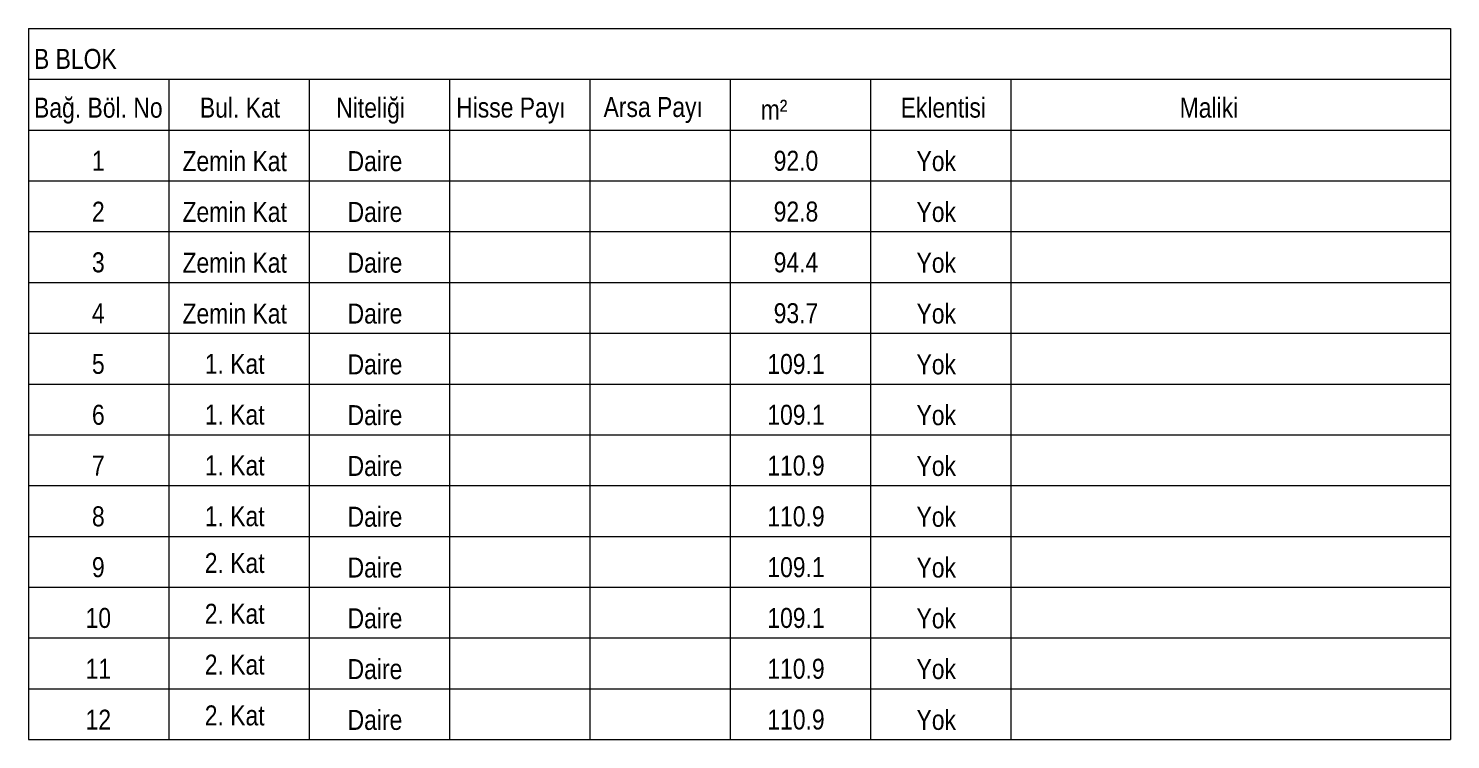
# Model space of a CAD drawing. Header units: millimetres. Extents: x 1852829 to 1882754, y -270850 to -231658.
# Drawn here: x 1866915 to 1869467, y -235662 to -234385 of the extents above; entities that cross this region are included whole.
import ezdxf
from ezdxf.enums import TextEntityAlignment as Align

# ---------------------------------------------------------------- set-up
doc = ezdxf.new("R2010")
doc.units = ezdxf.units.MM
doc.layers.add('a_görünüş_ince', color=8, linetype='Continuous', lineweight=20)
doc.layers.add('a_not_text', color=7, linetype='Continuous', lineweight=13)
doc.styles.get("Standard").update_dxf_attribs({"font": 'ARIALN.TTF'})

msp = doc.modelspace()

# ---------------------------------------------------------------- linework, layer by layer
at = {"layer": 'a_görünüş_ince'}
for p, q in [((1866915.3, -234384.8), (1866915.3, -235661.7)), ((1866915.3, -234384.8), (1869467, -234384.8)), ((1869467, -234384.8), (1869467, -235661.7)), ((1866915.3, -234476), (1869467, -234476)), ((1867167.1, -234476), (1867167.1, -235661.7)), ((1867418.9, -234476), (1867418.9, -235661.7)), ((1867418.9, -234476), (1867418.9, -235661.7)), ((1867670.7, -234476), (1867670.7, -235661.7)), ((1867670.7, -234476), (1867670.7, -235661.7)), ((1867922.4, -234476), (1867922.4, -235661.7)), ((1868174.2, -234476), (1868174.2, -235661.7)), ((1868426, -234476), (1868426, -235661.7)), ((1868677.8, -234476), (1868677.8, -235661.7)), ((1866915.3, -234567.2), (1869467, -234567.2)), ((1866915.3, -234658.4), (1869467, -234658.4)), ((1866915.3, -234749.6), (1869467, -234749.6)), ((1866915.3, -234840.8), (1869467, -234840.8)), ((1866915.3, -234932), (1869467, -234932)), ((1866915.3, -235023.3), (1869467, -235023.3)), ((1866915.3, -235114.5), (1869467, -235114.5)), ((1866915.3, -235205.7), (1869467, -235205.7)), ((1866915.3, -235296.9), (1869467, -235296.9)), ((1866915.3, -235388.1), (1869467, -235388.1)), ((1866915.3, -235479.3), (1869467, -235479.3)), ((1866915.3, -235570.5), (1869467, -235570.5)), ((1866915.3, -235661.7), (1869467, -235661.7))]:
    msp.add_line(p, q, dxfattribs=at)

# ---------------------------------------------------------------- texts
at = {"layer": 'a_not_text'}
for s, height, p in [('B BLOK', 35.88, (1866999.5, -234439.5)), ('Bağ. Böl. No', 35.876, (1867040.7, -234531.2)), ('Bul. Kat', 35.88, (1867294.9, -234526.3)), ('Niteliği', 35.88, (1867529.2, -234531.3)), ('Hisse Payı', 35.88, (1867781, -234531.3)), ('Arsa Payı', 35.88, (1868036.4, -234531.3)), ('m²', 35.88, (1868253.1, -234530.7)), ('Eklentisi', 35.88, (1868556.8, -234526.3)), ('Maliki', 35.88, (1869033.5, -234526.3)), ('1', 35.9, (1867040.7, -234622.4)), ('Zemin Kat', 35.88, (1867285.4, -234622.4)), ('Daire', 35.88, (1867537.1, -234622.4)), ('92.0', 35.88, (1868292.5, -234622.4)), ('Yok', 35.88, (1868544.2, -234622.4)), ('2', 35.9, (1867040.7, -234713.6)), ('Zemin Kat', 35.88, (1867285.4, -234713.6)), ('Daire', 35.88, (1867537.1, -234713.6)), ('92.8', 35.88, (1868292.5, -234713.6)), ('Yok', 35.88, (1868544.2, -234713.6)), ('3', 35.9, (1867040.7, -234804.8)), ('Zemin Kat', 35.88, (1867285.4, -234804.8)), ('Daire', 35.88, (1867537.1, -234804.8)), ('94.4', 35.88, (1868292.5, -234804.8)), ('Yok', 35.88, (1868544.2, -234804.8)), ('4', 35.9, (1867040.7, -234896.1)), ('Zemin Kat', 35.88, (1867285.4, -234896.1)), ('Daire', 35.88, (1867537.1, -234896.1)), ('93.7', 35.88, (1868292.5, -234896.1)), ('Yok', 35.88, (1868544.2, -234896.1)), ('5', 35.9, (1867040.7, -234987.3)), ('1. Kat', 35.88, (1867285.4, -234987.3)), ('Daire', 35.88, (1867537.1, -234987.3)), ('109.1', 35.88, (1868292.5, -234987.3)), ('Yok', 35.88, (1868544.2, -234987.3)), ('6', 35.9, (1867040.7, -235078.5)), ('1. Kat', 35.88, (1867285.4, -235078.5)), ('Daire', 35.88, (1867537.1, -235078.5)), ('109.1', 35.88, (1868292.5, -235078.5)), ('Yok', 35.88, (1868544.2, -235078.5)), ('7', 35.9, (1867040.7, -235169.7)), ('1. Kat', 35.88, (1867285.4, -235169.7)), ('Daire', 35.88, (1867537.1, -235169.7)), ('110.9', 35.88, (1868292.5, -235169.7)), ('Yok', 35.88, (1868544.2, -235169.7)), ('8', 35.9, (1867040.7, -235260.9)), ('1. Kat', 35.88, (1867285.4, -235260.9)), ('Daire', 35.88, (1867537.1, -235260.9)), ('110.9', 35.88, (1868292.5, -235260.9)), ('Yok', 35.88, (1868544.2, -235260.9)), ('9', 35.9, (1867040.7, -235352.1)), ('2. Kat', 35.88, (1867285.4, -235344.6)), ('Daire', 35.88, (1867537.1, -235352.1)), ('109.1', 35.88, (1868292.5, -235352.1)), ('Yok', 35.88, (1868544.2, -235352.1)), ('10', 35.88, (1867040.7, -235443.3)), ('2. Kat', 35.88, (1867285.4, -235435.8)), ('Daire', 35.88, (1867537.1, -235443.3)), ('109.1', 35.88, (1868292.5, -235443.3)), ('Yok', 35.88, (1868544.2, -235443.3)), ('11', 35.88, (1867040.7, -235534.5)), ('2. Kat', 35.88, (1867285.4, -235527.1)), ('Daire', 35.88, (1867537.1, -235534.5)), ('110.9', 35.88, (1868292.5, -235534.5)), ('Yok', 35.88, (1868544.2, -235534.5)), ('12', 35.88, (1867040.7, -235625.7)), ('2. Kat', 35.88, (1867285.4, -235618.3)), ('Daire', 35.88, (1867537.1, -235625.7)), ('110.9', 35.88, (1868292.5, -235625.7)), ('Yok', 35.88, (1868544.2, -235625.7))]:
    msp.add_text(s, height=height, dxfattribs=at).set_placement(p, align=Align.MIDDLE)

doc.saveas('drawing.dxf')
